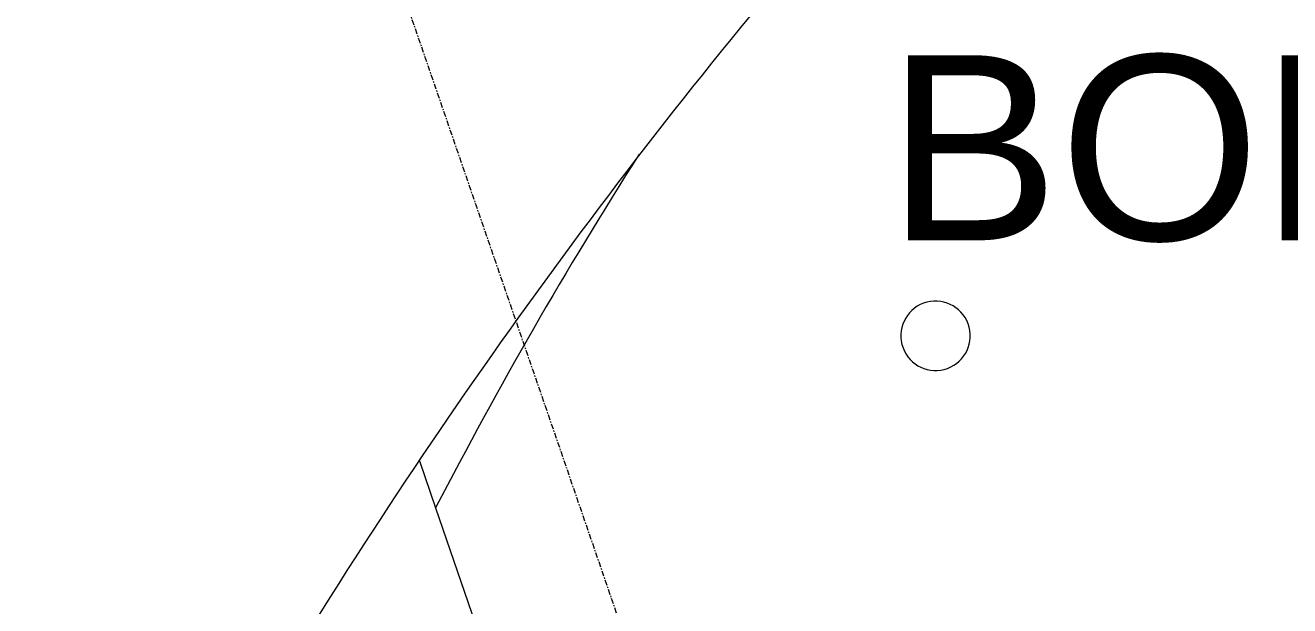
# Model space of a CAD drawing. Header units: millimetres. Extents: x -2612262 to -2065320, y 3717813 to 4283368.
# Drawn here: x -2459528 to -2456795, y 3996208 to 3997462 of the extents above; entities that cross this region are included whole.
import ezdxf

# ---------------------------------------------------------------- set-up
doc = ezdxf.new("R2010")
doc.units = ezdxf.units.MM
doc.linetypes.add('Aligning Line', pattern=[3.2004, 1.6002, -1.6002])
doc.linetypes.add('Grid Line', pattern=[21, 12, -3, 3, -3])
for name, color, linetype, lineweight in [('A-ANNO-KEYN', 231, 'Continuous', 5), ('A-FLOR', 192, 'Continuous', 5), ('A-GLAZ-CWMG', 51, 'Continuous', 5), ('C-TOPO', 7, 'Continuous', 5), ('G-ANNO-REFR', 1, 'Aligning Line', 5), ('Q-SPCQ', 91, 'Continuous', 5), ('S-GRID', 1, 'Continuous', 5)]:
    doc.layers.add(name, color=color, linetype=linetype, lineweight=lineweight)
doc.styles.add('Arial_3', font='arial.ttf', dxfattribs={"height": 400})
picture_1 = doc.add_image_def('image1.jpg', size_in_pixel=(6528, 5638))

# ---------------------------------------------------------------- blocks, each defined once
blk = doc.blocks.new('Bollard_Typical - 150mm Diameter - BOL001 _fixed_-V126-GA - Part A')
at = {"layer": 'Q-SPCQ'}
for start, end in [(360, 180), (180, 0)]:
    blk.add_arc((1.2, -75), 75, start, end, dxfattribs=at)
blk = doc.blocks.new('Rectangular Mullion - Frame_Framed Facade_Danpal_DPANMF BT1-2878399-GA - Part A')
at = {"layer": 'A-GLAZ-CWMG'}
for p, q in [((-2456722.9, 3996197.5), (-2457260.1, 3996012.6)), ((-2456677.9, 3996206.8), (-2457258.1, 3996007)), ((-2456667.2, 3996216.7), (-2456672.4, 3996214.9)), ((-2456665.3, 3996211.1), (-2456670.5, 3996209.4)), ((-2456715.2, 3996171.7), (-2457245.3, 3995989.2)), ((-2456696.8, 3996118.3), (-2457232.9, 3995933.7))]:
    blk.add_line(p, q, dxfattribs=at)

msp = doc.modelspace()

# ---------------------------------------------------------------- linework, layer by layer
at = {"layer": 'A-FLOR'}
msp.add_line((-2458640.8, 3996419.7), (-2458368.4, 3995628.5), dxfattribs=at)
msp.add_arc((-2449761.5, 3991819.9), 10000, 147.55866, 152.61422, dxfattribs=at)
msp.add_open_spline([(-2456915.4, 3998607.8), (-2457008, 3998519.7), (-2457601.4, 3997938), (-2458587.7, 3996756.2), (-2459297.2, 3995536.4), (-2459598.2, 3994901)], degree=3, knots=[-0.5454545, -0.5454545, -0.5454545, -0.5454545, -0.5, -0.25, 0, 0, 0, 0], dxfattribs=at)
at = {"layer": 'C-TOPO'}
msp.add_line((-2458675.9, 3996521.5), (-2458640.8, 3996419.7), dxfattribs=at)
at = {"layer": 'S-GRID', "linetype": 'Grid Line'}
msp.add_line((-2442428.7, 3950245.9), (-2464000.9, 4012894.6), dxfattribs=at)

# ---------------------------------------------------------------- block references
at = {"layer": 'A-GLAZ-CWMG'}
msp.add_blockref('Rectangular Mullion - Frame_Framed Facade_Danpal_DPANMF BT1-2878399-GA - Part A', (0, 0), dxfattribs=at)
at = {"layer": 'Q-SPCQ', "rotation": 14.44475166208499}
msp.add_blockref('Bollard_Typical - 150mm Diameter - BOL001 _fixed_-V126-GA - Part A', (-2457580.4, 3996863.8), dxfattribs=at)

# ---------------------------------------------------------------- texts
at = {"layer": 'A-ANNO-KEYN', "insert": (-2457666.1, 3997397.9), "char_height": 400, "width": 2533.332, "attachment_point": 1, "style": 'Arial_3'}
msp.add_mtext('BOL001', dxfattribs=at)

# ---------------------------------------------------------------- pictures from other files: only their frames are drawn
at = {"layer": 'G-ANNO-REFR'}
image = msp.add_image(picture_1, insert=(-2382054.9, 4283368.1), size_in_units=(433000, 373966.6), rotation=-122.11743, dxfattribs=at)
image.dxf.flags = 15

doc.saveas('drawing.dxf')
